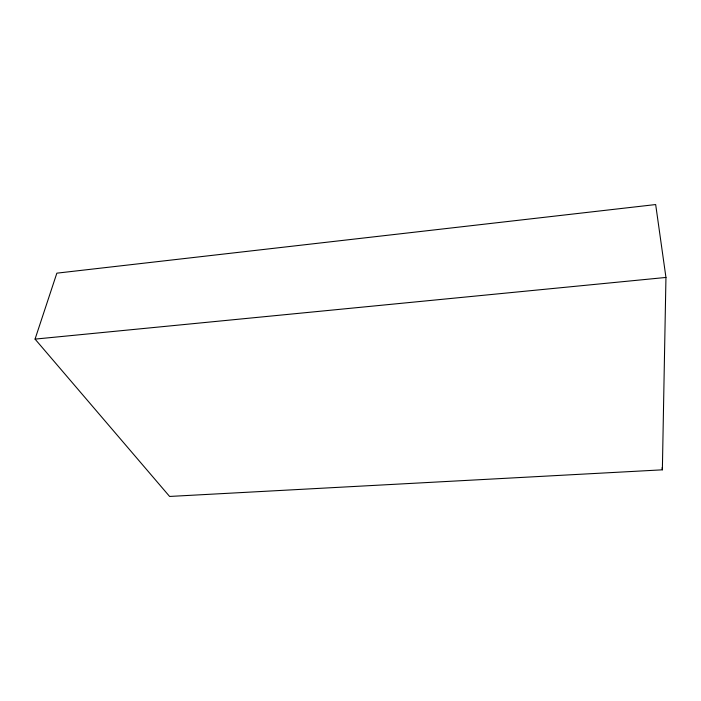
<?xml version="1.0" encoding="UTF-8"?>
<svg xmlns="http://www.w3.org/2000/svg" width="701" height="701" viewBox="0 0 701 701"><rect width="100%" height="100%" fill="white"/><g stroke="black" fill="none" stroke-linecap="round" stroke-linejoin="round"><path stroke-width="1.05" d="M662.366 469.828L665.95 277.447L655.672 204.552L56.851 273.162L35.05 339.109L169.607 496.448L662.366 469.828L662.103 467.655M35.05 339.109L665.95 277.447"/></g></svg>
